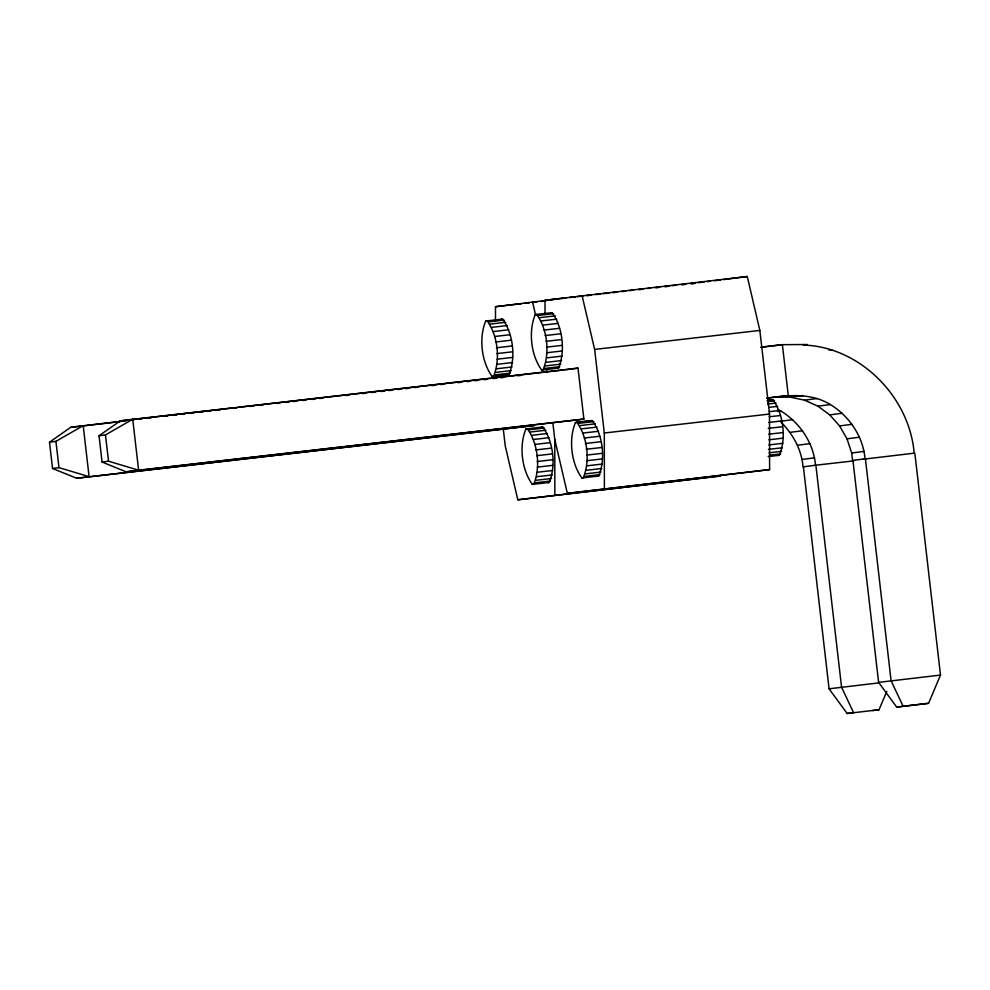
<?xml version="1.0" encoding="UTF-8"?>
<svg xmlns="http://www.w3.org/2000/svg" width="990" height="990" viewBox="0 0 990 990"><rect width="100%" height="100%" fill="white"/><g stroke="black" fill="none" stroke-linecap="round" stroke-linejoin="round"><path stroke-width="1.49" d="M492.117 376.46L493.552 376.274C500.532 359.481 497.859 335.548 487.13 320.847L485.706 321.032C478.714 337.825 481.4 361.746 492.117 376.46L508.984 374.505C515.976 357.699 513.29 333.779 502.574 319.065L485.706 321.032M532.323 484.395L533.746 484.209C540.738 467.416 538.053 443.495 527.336 428.781L525.913 428.967C518.921 445.76 521.606 469.681 532.323 484.395L549.19 482.439C556.182 465.634 553.497 441.713 542.78 426.999L525.913 428.967M541.654 370.037L543.077 369.852C550.069 353.059 547.383 329.125 536.667 314.412L535.244 314.597C528.252 331.403 530.937 355.323 541.654 370.037L558.521 368.082C565.513 351.277 562.827 327.356 552.111 312.642L535.244 314.597M581.86 477.972L583.283 477.786C590.275 460.993 587.59 437.06 576.873 422.359L575.438 422.532C568.458 439.337 571.131 463.258 581.86 477.972L598.727 476.017C605.707 459.212 603.034 435.291 592.305 420.577L576.873 422.359M777.954 455.462L779.377 455.276C786.369 438.471 783.684 414.55 772.967 399.836L767.349 400.48M872.598 710.573L879.033 709.731L886.793 691.379M852.922 460.4L878.613 682.37L896.655 707.07L928.571 703.308L940.5 675.081L914.822 453.111L863.305 459.212M76.601 478.257L534.353 425.514L76.601 478.257L52.544 468.468L49.5 442.196L70.711 427.296L124.653 420.923M99.037 435.773L120.248 420.874L577.999 368.132L583.89 419.092L126.138 471.834L102.069 462.045L99.037 435.773L105.472 434.932L132.722 419.253L138.625 470.213L126.138 471.834M49.5 442.196L55.935 441.354L83.197 425.675L89.088 476.636L58.979 467.639L52.544 468.468M495.507 320.587L495.483 306.702L558.521 298.918M545.032 314.164L545.02 300.279L747.264 276.507L759.85 330.437L769.515 414.043L769.601 469.594L567.357 493.367L554.771 439.436L552.841 422.718M691.8 283.697L694.757 283.313M714.669 280.727L720.596 279.96M723.554 279.576L747.264 276.507M501.15 319.25L502.574 319.065M550.688 312.828L552.111 312.642M557.098 368.268L558.521 368.082M565.513 369.753L577.999 368.132M803.138 345.052C860.001 346.55 909.6 397.015 914.166 453.185M828.952 350.052L831.724 349.693M102.069 462.045L108.516 461.204L138.625 470.213L583.89 419.092M541.344 427.185L542.78 426.999M592.305 420.577L575.438 422.532M766.755 398.289C788.065 394.923 811.058 392.708 830.35 404.551C849.309 416.147 863.156 436.491 865.037 458.828M775.801 397.25L790.305 397.151L802.791 395.53M772.967 399.836L767.324 400.505M790.305 397.151L804.536 400.17L817.022 398.549M778.041 411.333L780.813 410.974C799.784 422.569 813.619 442.926 815.5 465.25L853.887 460.845M804.536 400.17L817.876 406.172L830.35 404.551M792.668 419.686L780.194 421.307C792.582 433.348 801.665 449.448 803.014 466.872L815.871 465.213L841.562 687.171L853.566 712.664L847.131 713.493L829.076 688.793L803.397 466.822M817.876 406.172L829.731 414.884L842.205 413.263M790.045 432.358L802.531 430.737M829.731 414.884L839.582 425.923L852.068 424.314M797.482 445.253L809.956 443.631M839.582 425.923L847.019 438.83L859.493 437.209M547.767 482.625L549.19 482.439M597.292 476.202L598.727 476.017M802.16 459.447L814.634 457.825M847.019 438.83L851.685 453.012L864.171 451.403M517.82 499.789L720.064 476.029L517.82 499.789L505.234 445.859L503.304 429.14M567.357 493.367L769.601 469.594M829.076 688.793L878.984 682.877M878.613 682.37L940.5 675.081M896.655 707.07L928.571 703.308M545.02 300.279L566.429 297.817M569.498 297.47L574.076 296.938M577.145 296.592L583.259 295.886M586.315 295.54L590.906 295.008M595.497 294.476L600.089 293.956M603.145 293.597L607.736 293.077M612.327 292.545L616.918 292.025M621.51 291.493L624.566 291.147M629.157 290.615L633.736 290.095M638.327 289.563L642.918 289.031M647.51 288.511L650.566 288.164M655.157 287.632L659.748 287.1M664.34 286.58L668.931 286.048M671.987 285.702L676.578 285.17M681.17 284.65L685.748 284.118M690.339 283.598L694.93 283.066M697.987 282.719L704.113 282.014M707.169 281.655L710.226 281.308M561.577 298.559L566.169 298.04M570.76 297.507L575.351 296.975M579.93 296.456L582.999 296.097M587.577 295.577L590.646 295.23M596.76 294.525L599.816 294.166M605.942 293.473L608.999 293.114M613.59 292.594L616.646 292.236M622.772 291.53L625.829 291.184M639.59 289.6L642.659 289.253M656.42 287.669L659.476 287.323M665.602 286.617L668.658 286.271M682.432 284.687L685.488 284.34M691.602 283.635L694.671 283.276M495.483 306.702L521.482 303.72M524.552 303.361L529.13 302.841M532.199 302.482L536.79 301.962M541.369 301.43L545.96 300.911M538.201 315.451L553.645 313.669M488.664 321.874L504.108 320.104M539.785 317.654L555.217 315.872M490.248 324.077L505.692 322.307M541.332 320.921L556.776 319.151M491.795 327.344L507.239 325.574M542.792 325.128L558.224 323.359M493.255 331.551L508.699 329.781M544.092 330.078L559.523 328.309M494.555 336.513L509.986 334.731M545.168 335.561L560.612 333.791M495.631 341.996L511.075 340.214M545.985 341.34L561.429 339.57M496.448 347.762L511.892 345.993M546.505 347.156L561.949 345.386M496.98 353.579L512.412 351.809M546.715 352.749L562.147 350.98M497.178 359.184L512.61 357.402M582.046 295.478L594.631 349.408L759.85 330.437M546.579 357.897L562.023 356.115M497.042 364.32L512.486 362.538M546.121 362.34L561.565 360.57M496.596 368.775L512.028 366.993M545.366 365.916L560.81 364.147M495.829 372.339L511.273 370.569M544.339 368.453L559.783 366.684M494.802 374.888L510.246 373.106M493.552 376.274L508.984 374.505M761.285 347.094L782.385 344.668L807.296 344.508M120.248 420.874L235.397 407.645M238.466 407.298L563.978 369.926M760.865 347.317L782.385 344.668L788.288 395.629L767.188 398.054M130.791 420.218L133.86 419.859M138.464 419.327L141.533 418.98M147.683 418.275L150.752 417.916M164.563 416.332L167.644 415.986M173.782 415.28L176.851 414.921M181.455 414.402L184.524 414.043M190.674 413.337L193.743 412.991M199.881 412.286L202.95 411.927M207.566 411.394L210.635 411.048M216.773 410.343L219.842 409.984M233.665 408.4L236.734 408.053M250.557 406.469L253.626 406.11M259.764 405.405L262.833 405.058M276.656 403.462L279.724 403.116M285.863 402.41L288.931 402.051M293.547 401.532L296.616 401.173M302.754 400.467L305.823 400.121M311.974 399.416L315.043 399.057M319.646 398.525L322.715 398.178M345.745 395.53L348.814 395.183M362.637 393.599L365.706 393.24M371.844 392.535L374.925 392.189M381.063 391.483L384.132 391.124M388.736 390.592L391.805 390.246M397.955 389.54L401.024 389.194M405.628 388.662L408.697 388.303M414.835 387.597L417.916 387.251M431.727 385.667L434.796 385.308M440.946 384.603L444.015 384.256M457.838 382.66L460.907 382.313M467.045 381.608L470.114 381.261M474.717 380.729L477.786 380.37M483.937 379.665L487.006 379.318M493.144 378.613L496.213 378.254M500.829 377.735L503.898 377.376M517.708 375.792L520.789 375.433M70.711 427.296L119.84 421.653M122.921 421.307L125.99 420.948M578.408 423.386L593.851 421.616M767.485 401.68L774.502 400.876M528.87 429.808L544.314 428.039M579.979 425.589L595.423 423.807M767.658 404.044L776.073 403.066M530.454 432.011L545.886 430.242M581.538 428.856L596.97 427.086M769.205 407.311L777.62 406.346M532.001 435.278L547.445 433.509M582.986 433.063L598.43 431.293M769.255 411.679L779.08 410.553M533.449 439.486L548.893 437.716M604.395 488.565L604.308 433.014L769.515 414.043M584.286 438.013L599.73 436.243M769.156 416.79L780.38 415.503M534.749 444.448L550.192 442.666M585.375 443.508L600.806 441.726M768.834 422.433L781.457 420.985M535.837 449.93L551.269 448.148M586.191 449.274L601.623 447.505M768.24 428.373L782.286 426.764M536.654 455.697L552.098 453.927M586.711 455.091L602.155 453.321M768.76 434.189L782.805 432.581M537.174 461.513L552.618 459.744M586.909 460.684L602.353 458.914M768.97 439.783L783.003 438.174M537.372 467.119L552.816 465.337M586.785 465.832L602.217 464.05M768.834 444.931L782.867 443.31M537.248 472.255L552.692 470.485M586.327 470.275L601.771 468.505M768.389 449.373L782.422 447.765M536.79 476.71L552.234 474.928M585.573 473.851L601.004 472.082M769.032 452.789L781.667 451.341M536.036 480.274L551.48 478.504M584.533 476.388L599.977 474.618M769.403 455.165L780.627 453.878M535.008 482.823L550.44 481.041M768.129 456.588L779.377 455.276M847.131 713.493L879.033 709.731M778.152 409.773L780.813 410.974M506.026 373.663L507.561 374.69M903.103 706.229L891.087 680.749L865.409 458.778L852.551 460.449L851.685 453.012M532.509 301.901L535.664 315.377M594.631 349.408L604.308 433.014M546.678 369.518L547.037 372.549M105.472 434.932L108.516 461.204M55.935 441.354L58.979 467.639M554.771 439.436L554.858 494.988"/></g></svg>
